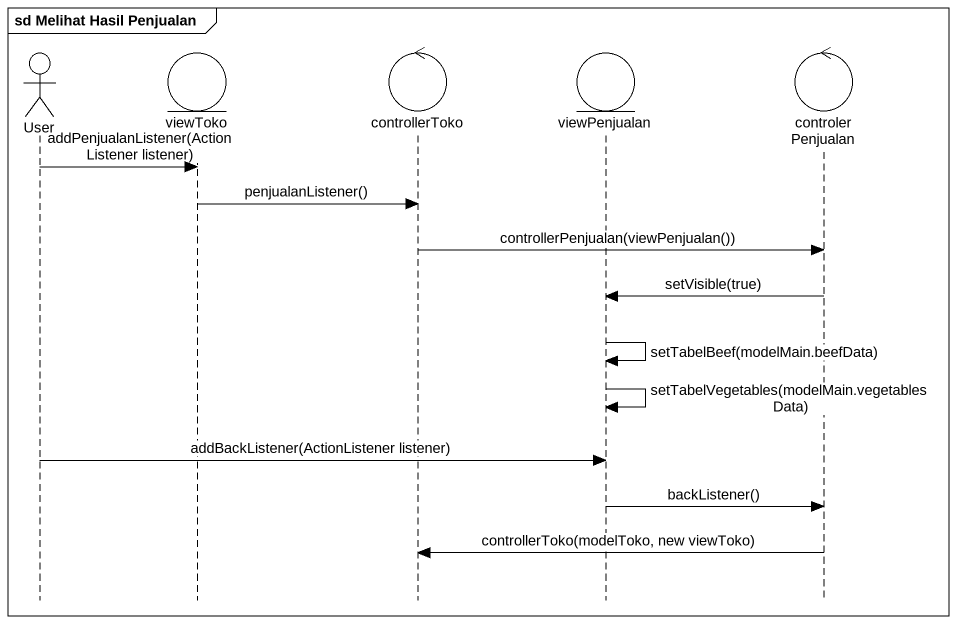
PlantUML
@startuml
mainframe sd Melihat Hasil Penjualan
hide footbox
actor User
entity viewToko
control controllerToko
entity viewPenjualan
control controlerPenjualan

User -> viewToko : addPenjualanListener(ActionListener listener)
viewToko -> controllerToko : penjualanListener()
controllerToko -> controlerPenjualan : controllerPenjualan(viewPenjualan())
controlerPenjualan -> viewPenjualan : setVisible(true)
viewPenjualan -> viewPenjualan : setTabelBeef(modelMain.beefData)
viewPenjualan -> viewPenjualan : setTabelVegetables(modelMain.vegetablesData)
User -> viewPenjualan : addBackListener(ActionListener listener)
viewPenjualan -> controlerPenjualan : backListener()
controlerPenjualan -> controllerToko : controllerToko(modelToko, new viewToko)
@enduml
